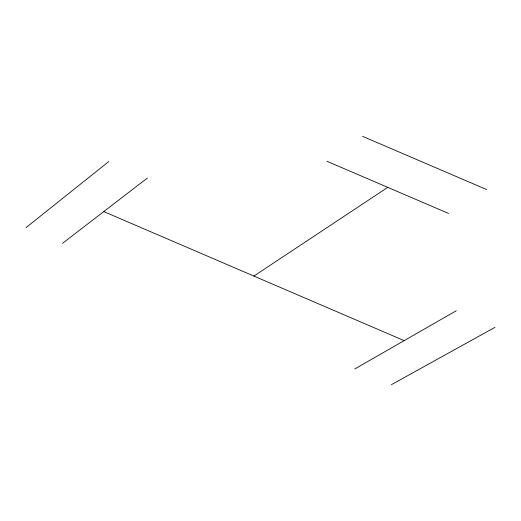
<?xml version="1.0" encoding="UTF-8"?>
<svg xmlns="http://www.w3.org/2000/svg" width="521" height="521" viewBox="0 0 521 521"><rect width="100%" height="100%" fill="white"/><g stroke="black" fill="none" stroke-linecap="round" stroke-linejoin="round"><path stroke-width="0.78" d="M26.05 227.618L108.791 161.53M62.54 243.3L147.352 178.084M253.89 276.071L387.761 187.358M354.84 368.927L456.279 310.737M391.427 384.654L494.95 327.344M362.577 136.346L486.653 189.559M326.967 161.282L448.581 213.454M103.783 211.591L404.166 340.636"/></g></svg>
